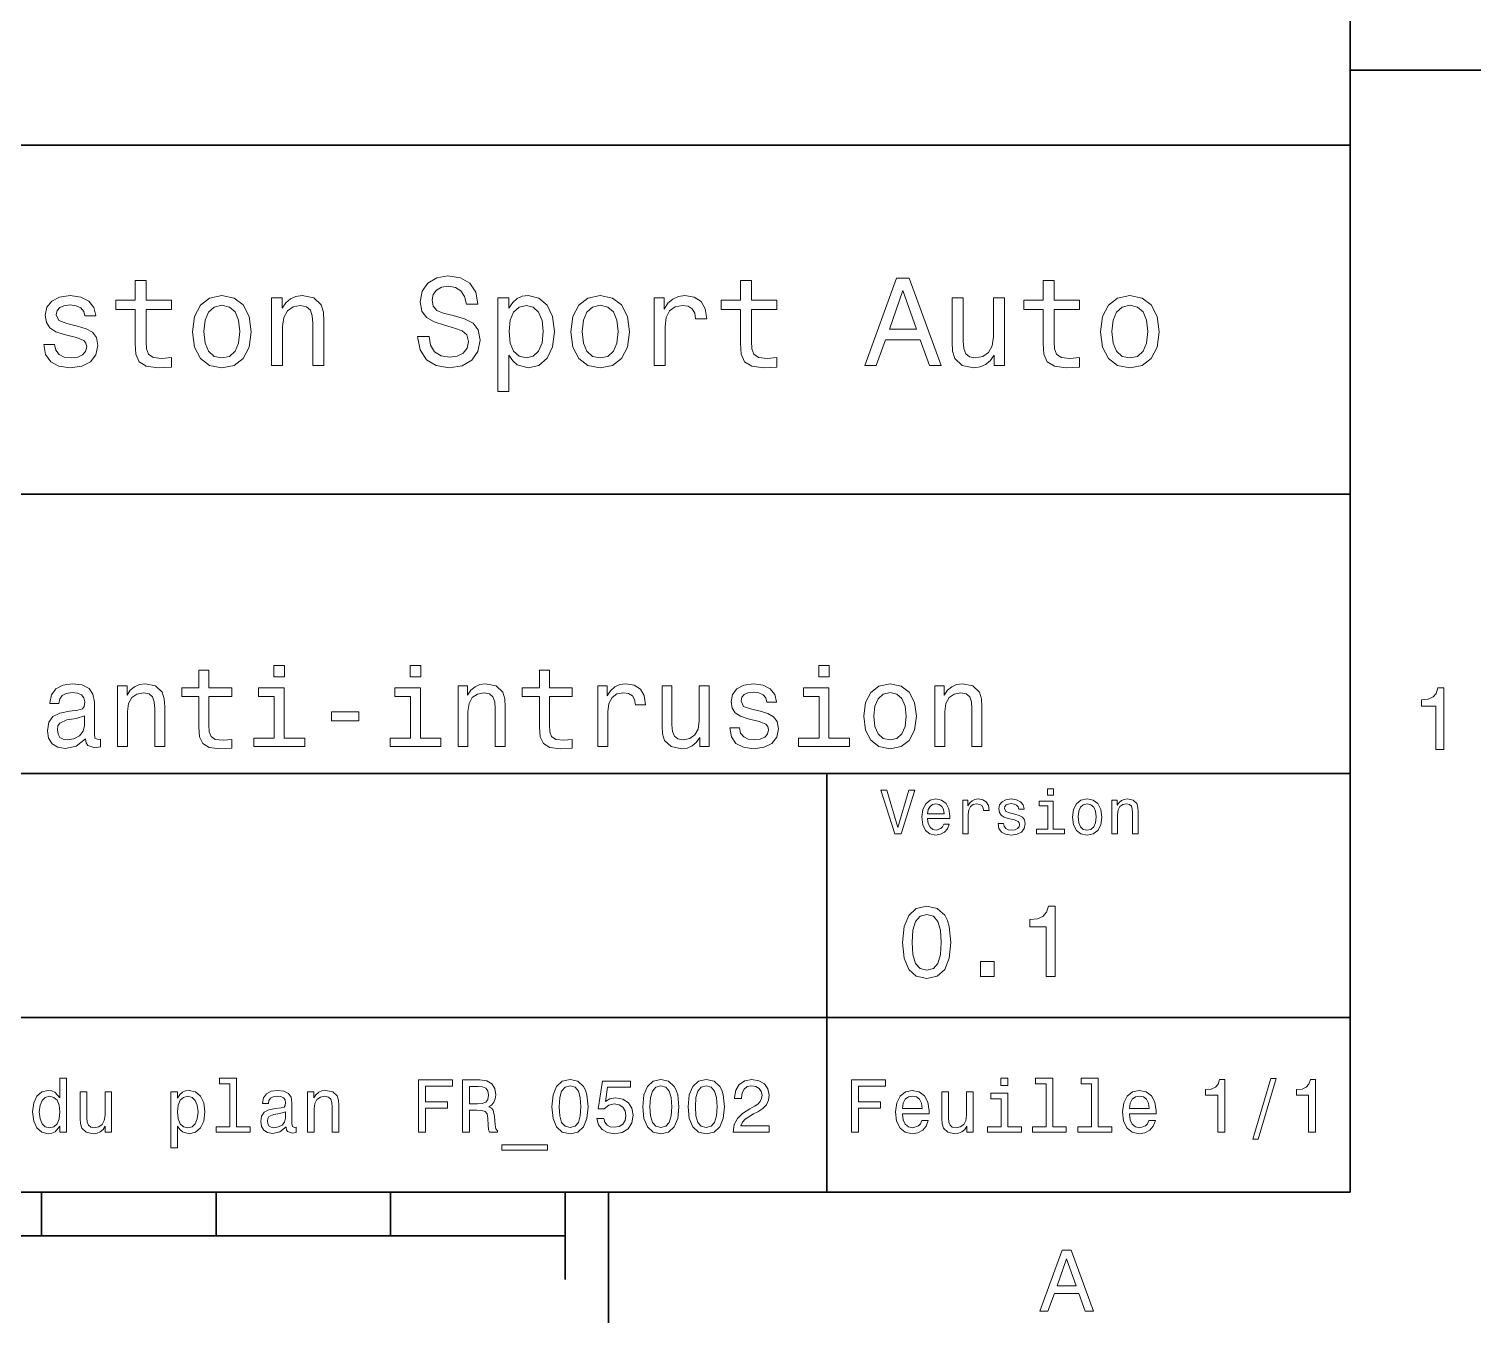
# Model space of a CAD drawing. Extents: x 0 to 210, y 0 to 297.
# Drawn here: x 124.3 to 207.5, y 2.5 to 76.7 of the extents above; entities that cross this region are included whole.
import ezdxf

# ---------------------------------------------------------------- set-up
doc = ezdxf.new("R2010")
doc.units = 0

msp = doc.modelspace()

# ---------------------------------------------------------------- linework, layer by layer
at = {"color": 7, "lineweight": 35}
for p, q in [((200, 10), (200, 287)), ((10, 70), (200, 70)), ((200, 70), (200, 10)), ((75, 50), (200, 50)), ((75, 34), (200, 34)), ((170, 10), (170, 34)), ((75, 20), (200, 20)), ((10, 10), (200, 10)), ((10, 10), (200, 10)), ((55, 7.5), (155, 7.5))]:
    msp.add_line(p, q, dxfattribs=at)
at = {"color": 7, "lineweight": 35, "ltscale": 0.1875}
for p, q in [((200, 74.300003), (207.5, 74.300003)), ((157.5, 10), (157.5, 2.5))]:
    msp.add_line(p, q, dxfattribs=at)
at = {"color": 7, "lineweight": 35, "ltscale": 0.0625}
for p, q in [((125, 10), (125, 7.5)), ((135, 10), (135, 7.5)), ((145, 10), (145, 7.5))]:
    msp.add_line(p, q, dxfattribs=at)
at = {"color": 7, "lineweight": 35, "ltscale": 0.125}
msp.add_line((155, 10), (155, 5), dxfattribs=at)
at = {"color": 7, "lineweight": 13}
for points in [[(147.20462, 59.030979), (146.549011, 59.030979), (146.6931, 58.267288), (147.053329, 57.70533), (147.608078, 57.366714), (148.357361, 57.244236), (149.099442, 57.359509), (149.65419, 57.67651), (150.007217, 58.17363), (150.136902, 58.82925), (150.028839, 59.420029), (149.726242, 59.801872), (149.236328, 60.054031), (148.580704, 60.241352), (148.018738, 60.378242), (147.651306, 60.536743), (147.442383, 60.767288), (147.377533, 61.127522), (147.442383, 61.451729), (147.6297, 61.696686), (147.917877, 61.862389), (148.314133, 61.920029), (148.71759, 61.84798), (149.034592, 61.653458), (149.24353, 61.32925), (149.344391, 60.889767), (150.000015, 60.889767), (150.000015, 60.904179), (149.884735, 61.581409), (149.546127, 62.085732), (149.012985, 62.402737), (148.292526, 62.510807), (147.644104, 62.402737), (147.139786, 62.100143), (146.815582, 61.631844), (146.700302, 61.026657), (146.793961, 60.486309), (147.067734, 60.118874), (147.500015, 59.873917), (148.09079, 59.6866), (148.674362, 59.520893), (149.113846, 59.362389), (149.380417, 59.131844), (149.474075, 58.757202), (149.387619, 58.375359), (149.164276, 58.087173), (148.825668, 57.907059), (148.386185, 57.849422), (147.896271, 57.928673), (147.521637, 58.159222), (147.283875, 58.533859)], [(130.353027, 60.579971), (130.353027, 58.64193), (130.396271, 58.015129), (130.597992, 57.582851), (131.00145, 57.330688), (131.685883, 57.244236), (132.435165, 57.280258), (132.435165, 57.827808), (131.887619, 57.78458), (131.390503, 57.842216), (131.123932, 58.022331), (131.008652, 58.324928), (130.987045, 58.75), (130.987045, 60.579971), (132.435165, 60.579971), (132.435165, 61.120316), (130.987045, 61.120316), (130.987045, 62.251438), (130.353027, 62.251438), (130.353027, 61.120316), (129.257935, 61.120316), (129.257935, 60.579971)], [(165.050446, 60.579971), (165.050446, 58.64193), (165.093658, 58.015129), (165.295395, 57.582851), (165.698853, 57.330688), (166.383301, 57.244236), (167.132568, 57.280258), (167.132568, 57.827808), (166.585022, 57.78458), (166.087906, 57.842216), (165.821335, 58.022331), (165.706055, 58.324928), (165.684448, 58.75), (165.684448, 60.579971), (167.132568, 60.579971), (167.132568, 61.120316), (165.684448, 61.120316), (165.684448, 62.251438), (165.050446, 62.251438), (165.050446, 61.120316), (163.955338, 61.120316), (163.955338, 60.579971)], [(172.175797, 57.381123), (172.838623, 57.381123), (173.364563, 58.850864), (175.360229, 58.850864), (175.886169, 57.381123), (176.563416, 57.381123), (174.733429, 62.388329), (173.998566, 62.388329)], [(173.595108, 59.463257), (174.365997, 61.667866), (175.136902, 59.463257)], [(182.399139, 60.579971), (182.399139, 58.64193), (182.442352, 58.015129), (182.644089, 57.582851), (183.047546, 57.330688), (183.731995, 57.244236), (184.481262, 57.280258), (184.481262, 57.827808), (183.933716, 57.78458), (183.4366, 57.842216), (183.170029, 58.022331), (183.054749, 58.324928), (183.033142, 58.75), (183.033142, 60.579971), (184.481262, 60.579971), (184.481262, 61.120316), (183.033142, 61.120316), (183.033142, 62.251438), (182.399139, 62.251438), (182.399139, 61.120316), (181.304031, 61.120316), (181.304031, 60.579971)], [(127.060524, 59.636166), (126.448135, 59.780258), (125.994247, 59.945965), (125.842941, 60.28458), (125.886169, 60.522331), (126.037476, 60.695244), (126.282425, 60.803314), (126.635452, 60.846542), (126.974075, 60.803314), (127.240646, 60.67363), (127.413551, 60.479107), (127.485596, 60.219738), (128.105194, 60.219738), (128.105194, 60.23415), (127.997124, 60.70245), (127.701736, 61.069885), (127.240646, 61.30043), (126.635452, 61.386887), (126.023056, 61.30043), (125.57637, 61.062679), (125.295395, 60.709652), (125.208939, 60.262966), (125.273781, 59.830688), (125.47551, 59.528095), (125.806923, 59.311958), (126.289627, 59.16066), (126.995682, 58.987751), (127.427963, 58.807636), (127.543236, 58.663544), (127.586464, 58.447407), (127.521622, 58.180836), (127.348709, 57.979107), (127.067734, 57.849422), (126.693092, 57.806194), (126.296837, 57.849422), (126.008652, 58.000721), (125.814133, 58.245674), (125.734879, 58.584293), (125.122482, 58.584293), (125.223351, 58.007923), (125.518738, 57.590057), (125.987038, 57.337894), (126.635452, 57.244236), (127.312683, 57.337894), (127.809807, 57.590057), (128.112396, 57.993515), (128.220459, 58.519451), (128.14122, 58.973343), (127.917877, 59.283138), (127.550438, 59.484871)], [(133.65274, 59.311958), (133.768021, 58.432995), (134.099426, 57.78458), (134.625366, 57.381123), (135.331421, 57.244236), (136.030273, 57.381123), (136.556213, 57.777374), (136.887619, 58.425793), (137.010101, 59.311958), (136.887619, 60.190922), (136.556213, 60.846542), (136.030273, 61.242794), (135.331421, 61.386887), (134.625366, 61.242794), (134.099426, 60.839336), (133.768021, 60.190922)], [(134.301163, 59.319164), (134.365997, 59.967579), (134.567734, 60.435879), (134.891937, 60.72406), (135.331421, 60.824928), (135.763702, 60.72406), (136.087906, 60.443081), (136.289642, 59.967579), (136.361679, 59.319164), (136.289642, 58.663544), (136.087906, 58.188038), (135.763702, 57.899853), (135.331421, 57.806194), (134.891937, 57.899853), (134.567734, 58.188038), (134.365997, 58.663544)], [(138.177246, 57.381123), (138.811249, 57.381123), (138.811249, 59.614552), (138.876099, 60.12608), (139.085022, 60.500717), (139.409241, 60.731266), (139.841507, 60.817722), (140.187332, 60.745674), (140.403473, 60.551151), (140.511536, 60.226944), (140.547562, 59.794666), (140.547562, 57.381123), (141.181564, 57.381123), (141.181564, 59.924351), (141.15274, 60.435879), (141.023071, 60.86095), (140.597992, 61.25), (139.935165, 61.386887), (139.567734, 61.336452), (139.257935, 61.199566), (138.991364, 60.969017), (138.78244, 60.659222), (138.78244, 61.25), (138.177246, 61.25)], [(151.786758, 60.652016), (151.786758, 61.25), (151.152756, 61.25), (151.152756, 55.882565), (151.786758, 55.882565), (151.786758, 57.971901), (152.010101, 57.633286), (152.262268, 57.409943), (152.896271, 57.244236), (153.501465, 57.381123), (153.976959, 57.791786), (154.286758, 58.440201), (154.402039, 59.319164), (154.286758, 60.190922), (153.976959, 60.839336), (153.501465, 61.242794), (152.896271, 61.386887), (152.550446, 61.343658), (152.255066, 61.206772), (152.002899, 60.976223)], [(152.788208, 57.8134), (152.363129, 57.907059), (152.053329, 58.195244), (151.858795, 58.663544), (151.793961, 59.319164), (151.858795, 59.967579), (152.053329, 60.435879), (152.363129, 60.716858), (152.788208, 60.817722), (153.177246, 60.716858), (153.487045, 60.428673), (153.68158, 59.960373), (153.753616, 59.319164), (153.68158, 58.67075), (153.487045, 58.195244), (153.177246, 57.907059)], [(155.338623, 59.311958), (155.453903, 58.432995), (155.785309, 57.78458), (156.311249, 57.381123), (157.017303, 57.244236), (157.716156, 57.381123), (158.242096, 57.777374), (158.573502, 58.425793), (158.695984, 59.311958), (158.573502, 60.190922), (158.242096, 60.846542), (157.716156, 61.242794), (157.017303, 61.386887), (156.311249, 61.242794), (155.785309, 60.839336), (155.453903, 60.190922)], [(155.987045, 59.319164), (156.05188, 59.967579), (156.253616, 60.435879), (156.57782, 60.72406), (157.017303, 60.824928), (157.449585, 60.72406), (157.773788, 60.443081), (157.975525, 59.967579), (158.047562, 59.319164), (157.975525, 58.663544), (157.773788, 58.188038), (157.449585, 57.899853), (157.017303, 57.806194), (156.57782, 57.899853), (156.253616, 58.188038), (156.05188, 58.663544)], [(160.100876, 57.381123), (160.734879, 57.381123), (160.734879, 59.592937), (160.799713, 60.12608), (160.994247, 60.507923), (161.311249, 60.738472), (161.736328, 60.817722), (162.053314, 60.767288), (162.291077, 60.623199), (162.435181, 60.378242), (162.485596, 60.046829), (163.126816, 60.046829), (163.040359, 60.630402), (162.802612, 61.048271), (162.406342, 61.30043), (161.865997, 61.386887), (161.498566, 61.32925), (161.181564, 61.185158), (160.900589, 60.940201), (160.677246, 60.608788), (160.677246, 61.25), (160.100876, 61.25)], [(180.194519, 61.25), (179.560516, 61.25), (179.560516, 59.016571), (179.488464, 58.497837), (179.279541, 58.123196), (178.955322, 57.892651), (178.530258, 57.820602), (178.19165, 57.878242), (177.97551, 58.051151), (177.853027, 58.346542), (177.824219, 58.764408), (177.824219, 61.25), (177.190201, 61.25), (177.190201, 58.706772), (177.211823, 58.195244), (177.348694, 57.770172), (177.766571, 57.381123), (178.4366, 57.244236), (178.796829, 57.294666), (179.106628, 57.424351), (179.373199, 57.647694), (179.58934, 57.971901), (179.58934, 57.381123), (180.194519, 57.381123)], [(185.698853, 59.311958), (185.814117, 58.432995), (186.145538, 57.78458), (186.671478, 57.381123), (187.377518, 57.244236), (188.076355, 57.381123), (188.602295, 57.777374), (188.933716, 58.425793), (189.056183, 59.311958), (188.933716, 60.190922), (188.602295, 60.846542), (188.076355, 61.242794), (187.377518, 61.386887), (186.671478, 61.242794), (186.145538, 60.839336), (185.814117, 60.190922)], [(186.34726, 59.319164), (186.412109, 59.967579), (186.613831, 60.435879), (186.938034, 60.72406), (187.377518, 60.824928), (187.809799, 60.72406), (188.134003, 60.443081), (188.335724, 59.967579), (188.407776, 59.319164), (188.335724, 58.663544), (188.134003, 58.188038), (187.809799, 57.899853), (187.377518, 57.806194), (186.938034, 57.899853), (186.613831, 58.188038), (186.412109, 58.663544)], [(138.921463, 40.185879), (138.318436, 40.185879), (138.318436, 39.537464), (138.921463, 39.537464)], [(146.728378, 40.185879), (146.125351, 40.185879), (146.125351, 39.537464), (146.728378, 39.537464)], [(170.149139, 40.185879), (169.546112, 40.185879), (169.546112, 39.537464), (170.149139, 39.537464)], [(127.515846, 35.98415), (127.515846, 35.964695), (127.548271, 35.744236), (127.645531, 35.588615), (128.054031, 35.465416), (128.37175, 35.517288), (128.37175, 35.958214), (128.235596, 35.938759), (128.054031, 36.023052), (128.021606, 36.282421), (128.021606, 38.085014), (127.943802, 38.545387), (127.716858, 38.869595), (127.32132, 39.064121), (126.763687, 39.135445), (126.219017, 39.057636), (125.817001, 38.837173), (125.564117, 38.493515), (125.479828, 38.039623), (125.479828, 38.000721), (125.992073, 38.000721), (126.03746, 38.273052), (126.180115, 38.467579), (126.413544, 38.584293), (126.744232, 38.629681), (127.061958, 38.59726), (127.288902, 38.5), (127.425072, 38.331409), (127.470459, 38.09798), (127.444519, 37.825645), (127.340775, 37.68948), (127.081406, 37.624638), (126.5951, 37.572765), (126.03746, 37.456051), (125.64193, 37.248558), (125.408501, 36.924351), (125.337173, 36.444523), (125.402016, 36.016571), (125.603027, 35.698845), (125.927231, 35.497837), (126.374634, 35.426514), (126.977661, 35.562679)], [(129.350861, 35.530258), (129.921463, 35.530258), (129.921463, 37.540344), (129.979828, 38.000721), (130.167862, 38.337894), (130.459656, 38.545387), (130.848694, 38.623199), (131.159943, 38.558357), (131.354462, 38.383286), (131.451721, 38.091499), (131.484146, 37.70245), (131.484146, 35.530258), (132.054749, 35.530258), (132.054749, 37.819164), (132.028809, 38.279537), (131.912109, 38.662102), (131.529541, 39.012245), (130.932999, 39.135445), (130.602295, 39.090057), (130.323486, 38.966858), (130.083572, 38.759365), (129.895538, 38.480545), (129.895538, 39.012245), (129.350861, 39.012245)], [(134.019455, 38.409222), (134.019455, 36.664986), (134.05835, 36.100864), (134.239914, 35.711815), (134.603027, 35.484871), (135.219025, 35.407059), (135.893372, 35.43948), (135.893372, 35.932274), (135.400574, 35.893372), (134.953171, 35.945244), (134.713257, 36.107349), (134.609512, 36.379681), (134.590057, 36.762245), (134.590057, 38.409222), (135.893372, 38.409222), (135.893372, 38.895531), (134.590057, 38.895531), (134.590057, 39.913544), (134.019455, 39.913544), (134.019455, 38.895531), (133.033859, 38.895531), (133.033859, 38.409222)], [(148.868149, 35.530258), (149.438751, 35.530258), (149.438751, 37.540344), (149.497116, 38.000721), (149.68515, 38.337894), (149.976944, 38.545387), (150.365997, 38.623199), (150.677231, 38.558357), (150.87175, 38.383286), (150.969009, 38.091499), (151.001434, 37.70245), (151.001434, 35.530258), (151.572037, 35.530258), (151.572037, 37.819164), (151.546112, 38.279537), (151.429382, 38.662102), (151.046829, 39.012245), (150.450287, 39.135445), (150.119598, 39.090057), (149.840775, 38.966858), (149.600861, 38.759365), (149.412811, 38.480545), (149.412811, 39.012245), (148.868149, 39.012245)], [(153.536743, 38.409222), (153.536743, 36.664986), (153.575638, 36.100864), (153.757202, 35.711815), (154.120316, 35.484871), (154.736298, 35.407059), (155.41066, 35.43948), (155.41066, 35.932274), (154.917862, 35.893372), (154.470459, 35.945244), (154.230545, 36.107349), (154.126801, 36.379681), (154.107346, 36.762245), (154.107346, 38.409222), (155.41066, 38.409222), (155.41066, 38.895531), (154.107346, 38.895531), (154.107346, 39.913544), (153.536743, 39.913544), (153.536743, 38.895531), (152.551147, 38.895531), (152.551147, 38.409222)], [(156.889038, 35.530258), (157.459656, 35.530258), (157.459656, 37.520893), (157.518005, 38.000721), (157.693085, 38.344379), (157.978378, 38.551872), (158.360947, 38.623199), (158.64624, 38.577808), (158.860229, 38.448124), (158.989899, 38.227665), (159.035294, 37.929394), (159.612381, 37.929394), (159.534576, 38.454609), (159.320602, 38.830692), (158.963974, 39.057636), (158.477661, 39.135445), (158.146973, 39.083572), (157.861664, 38.953888), (157.60878, 38.733429), (157.407776, 38.435158), (157.407776, 39.012245), (156.889038, 39.012245)], [(166.187317, 37.559795), (165.636169, 37.68948), (165.227661, 37.838615), (165.091492, 38.143372), (165.130402, 38.357346), (165.266571, 38.512966), (165.48703, 38.610229), (165.804749, 38.649136), (166.109497, 38.610229), (166.349426, 38.493515), (166.505035, 38.318443), (166.569885, 38.085014), (167.127518, 38.085014), (167.127518, 38.09798), (167.030258, 38.519451), (166.764404, 38.850143), (166.349426, 39.057636), (165.804749, 39.135445), (165.253601, 39.057636), (164.851578, 38.843658), (164.598694, 38.525936), (164.520889, 38.123917), (164.579254, 37.734871), (164.760803, 37.462536), (165.059082, 37.268009), (165.493515, 37.131844), (166.128967, 36.976223), (166.518005, 36.814121), (166.621765, 36.684437), (166.66066, 36.489914), (166.602295, 36.25), (166.446686, 36.068443), (166.193802, 35.951729), (165.856628, 35.912823), (165.5, 35.951729), (165.240631, 36.087894), (165.065552, 36.308357), (164.994232, 36.61311), (164.443085, 36.61311), (164.533859, 36.094379), (164.799713, 35.7183), (165.221176, 35.491352), (165.804749, 35.407059), (166.414261, 35.491352), (166.861664, 35.7183), (167.134003, 36.081409), (167.231262, 36.554752), (167.159943, 36.963257), (166.958923, 37.242073), (166.628235, 37.42363)], [(172.120316, 37.268009), (172.22406, 36.476944), (172.522339, 35.893372), (172.995667, 35.530258), (173.631119, 35.407059), (174.260071, 35.530258), (174.733429, 35.886887), (175.031693, 36.470459), (175.141937, 37.268009), (175.031693, 38.059078), (174.733429, 38.649136), (174.260071, 39.005764), (173.631119, 39.135445), (172.995667, 39.005764), (172.522339, 38.642651), (172.22406, 38.059078)], [(176.192352, 35.530258), (176.76297, 35.530258), (176.76297, 37.540344), (176.82132, 38.000721), (177.009369, 38.337894), (177.301147, 38.545387), (177.690186, 38.623199), (178.001434, 38.558357), (178.195953, 38.383286), (178.293213, 38.091499), (178.325653, 37.70245), (178.325653, 35.530258), (178.89624, 35.530258), (178.89624, 37.819164), (178.8703, 38.279537), (178.753601, 38.662102), (178.371033, 39.012245), (177.77449, 39.135445), (177.443802, 39.090057), (177.164978, 38.966858), (176.925064, 38.759365), (176.73703, 38.480545), (176.73703, 39.012245), (176.192352, 39.012245)], [(138.902008, 36.010086), (138.902008, 38.895531), (137.4366, 38.895531), (137.4366, 38.409222), (138.331406, 38.409222), (138.331406, 36.010086), (137.164261, 36.010086), (137.164261, 35.530258), (140.082123, 35.530258), (140.082123, 36.010086)], [(146.708923, 36.010086), (146.708923, 38.895531), (145.243515, 38.895531), (145.243515, 38.409222), (146.138321, 38.409222), (146.138321, 36.010086), (144.971176, 36.010086), (144.971176, 35.530258), (147.889038, 35.530258), (147.889038, 36.010086)], [(163.26297, 39.012245), (162.692352, 39.012245), (162.692352, 37.002159), (162.627518, 36.535301), (162.439484, 36.198124), (162.14769, 35.990631), (161.765121, 35.925793), (161.460373, 35.977665), (161.265839, 36.133286), (161.155609, 36.399136), (161.129669, 36.775215), (161.129669, 39.012245), (160.559067, 39.012245), (160.559067, 36.723343), (160.578522, 36.262966), (160.701721, 35.880402), (161.077805, 35.530258), (161.680832, 35.407059), (162.005035, 35.45245), (162.283844, 35.569164), (162.523773, 35.770172), (162.718292, 36.061958), (162.718292, 35.530258), (163.26297, 35.530258)], [(170.129669, 36.010086), (170.129669, 38.895531), (168.664261, 38.895531), (168.664261, 38.409222), (169.559082, 38.409222), (169.559082, 36.010086), (168.391937, 36.010086), (168.391937, 35.530258), (171.309784, 35.530258), (171.309784, 36.010086)], [(172.703888, 37.274494), (172.762238, 37.858067), (172.943802, 38.279537), (173.235596, 38.538902), (173.631119, 38.629681), (174.020172, 38.538902), (174.311951, 38.286022), (174.4935, 37.858067), (174.55835, 37.274494), (174.4935, 36.684437), (174.311951, 36.256481), (174.020172, 35.997116), (173.631119, 35.912823), (173.235596, 35.997116), (172.943802, 36.256481), (172.762238, 36.684437)], [(204.909225, 35.366787), (205.368164, 35.366787), (205.368164, 38.892002), (205.025223, 38.892002), (204.934448, 38.584366), (204.752884, 38.377594), (204.47551, 38.256557), (204.092224, 38.216209), (204.092224, 37.858143), (204.909225, 37.858143)], [(141.618866, 37.015129), (143.188034, 37.015129), (143.188034, 37.527378), (141.618866, 37.527378)], [(127.451004, 36.749279), (127.373199, 36.412102), (127.165703, 36.152737), (126.854462, 35.98415), (126.471901, 35.925793), (126.225502, 35.958214), (126.05043, 36.061958), (125.940201, 36.243515), (125.907776, 36.496395), (125.933716, 36.723343), (126.03746, 36.885445), (126.452446, 37.067001), (126.977661, 37.14481), (127.451004, 37.30043)], [(174.71109, 33.03458), (174.08429, 30.905619), (173.439484, 33.03458), (173.09726, 33.03458), (173.904175, 30.530979), (174.264404, 30.530979), (175.053314, 33.03458)], [(175.784576, 31.40634), (177.052597, 31.40634), (177.056198, 31.554033), (176.998566, 31.9683), (176.840057, 32.278099), (176.587891, 32.465416), (176.252884, 32.533859), (175.925079, 32.461815), (175.672913, 32.260086), (175.510803, 31.932276), (175.453171, 31.5), (175.507202, 31.056915), (175.669312, 30.732708), (175.917862, 30.530979), (176.242081, 30.462536), (176.523056, 30.509365), (176.753601, 30.631844), (176.922913, 30.826368), (177.020172, 31.085733), (176.706772, 31.085733), (176.641937, 30.941643), (176.548264, 30.833572), (176.281708, 30.747118), (176.07637, 30.786743), (175.921463, 30.912823), (175.820602, 31.118155), (175.784576, 31.395533)], [(177.794662, 30.530979), (178.111664, 30.530979), (178.111664, 31.636887), (178.144089, 31.903458), (178.241348, 32.094379), (178.399857, 32.209652), (178.612396, 32.249279), (178.770889, 32.224064), (178.889771, 32.152016), (178.961823, 32.029537), (178.98703, 31.863832), (179.307632, 31.863832), (179.264404, 32.155621), (179.145538, 32.364552), (178.947403, 32.490635), (178.677231, 32.533859), (178.493515, 32.505043), (178.335022, 32.432995), (178.194519, 32.310516), (178.082855, 32.144814), (178.082855, 32.465416), (177.794662, 32.465416)], [(180.791794, 31.658501), (180.485596, 31.730547), (180.258652, 31.8134), (180.182999, 31.982708), (180.204605, 32.101585), (180.280258, 32.188038), (180.40274, 32.242073), (180.579254, 32.263687), (180.748566, 32.242073), (180.881851, 32.177231), (180.968292, 32.079971), (181.004318, 31.950287), (181.314117, 31.950287), (181.314117, 31.957493), (181.260086, 32.191643), (181.112396, 32.375359), (180.881851, 32.490635), (180.579254, 32.533859), (180.273056, 32.490635), (180.049713, 32.371758), (179.909225, 32.195244), (179.865997, 31.971901), (179.898422, 31.755764), (179.999283, 31.604465), (180.164993, 31.496397), (180.406342, 31.420748), (180.759369, 31.334293), (180.97551, 31.244236), (181.033142, 31.17219), (181.054749, 31.064121), (181.022339, 30.930836), (180.935883, 30.829971), (180.795395, 30.765129), (180.608063, 30.743515), (180.409943, 30.765129), (180.265854, 30.840778), (180.168594, 30.963255), (180.128967, 31.132565), (179.822769, 31.132565), (179.873199, 30.844379), (180.020889, 30.635447), (180.255051, 30.509365), (180.579254, 30.462536), (180.917862, 30.509365), (181.166428, 30.635447), (181.317719, 30.837175), (181.371765, 31.100143), (181.332138, 31.327089), (181.220459, 31.481987), (181.036743, 31.582851)], [(182.992798, 33.117435), (182.657776, 33.117435), (182.657776, 32.757202), (182.992798, 32.757202)], [(184.087891, 31.496397), (184.145538, 31.056915), (184.311234, 30.732708), (184.574203, 30.530979), (184.927231, 30.462536), (185.276657, 30.530979), (185.539627, 30.729107), (185.705338, 31.053314), (185.766571, 31.496397), (185.705338, 31.935879), (185.539627, 32.263687), (185.276657, 32.461815), (184.927231, 32.533859), (184.574203, 32.461815), (184.311234, 32.260086), (184.145538, 31.935879)], [(186.350143, 30.530979), (186.667145, 30.530979), (186.667145, 31.647694), (186.69957, 31.903458), (186.804031, 32.090778), (186.966141, 32.206051), (187.182281, 32.249279), (187.355194, 32.213257), (187.463257, 32.115993), (187.517288, 31.95389), (187.535309, 31.737751), (187.535309, 30.530979), (187.85231, 30.530979), (187.85231, 31.802593), (187.837891, 32.058357), (187.773056, 32.270893), (187.560516, 32.465416), (187.229111, 32.533859), (187.045395, 32.508644), (186.890488, 32.440201), (186.757202, 32.324928), (186.65274, 32.170029), (186.65274, 32.465416), (186.350143, 32.465416)], [(175.784576, 31.672911), (175.824203, 31.921469), (175.921463, 32.105186), (176.069168, 32.216858), (176.263687, 32.256485), (176.454605, 32.216858), (176.60231, 32.105186), (176.692368, 31.921469), (176.724777, 31.672911)], [(182.981995, 30.79755), (182.981995, 32.400574), (182.167862, 32.400574), (182.167862, 32.130402), (182.664978, 32.130402), (182.664978, 30.79755), (182.016571, 30.79755), (182.016571, 30.530979), (183.637604, 30.530979), (183.637604, 30.79755)], [(184.412109, 31.5), (184.444519, 31.824207), (184.545395, 32.058357), (184.707489, 32.20245), (184.927231, 32.25288), (185.143372, 32.20245), (185.305481, 32.061958), (185.406342, 31.824207), (185.442368, 31.5), (185.406342, 31.17219), (185.305481, 30.934437), (185.143372, 30.790344), (184.927231, 30.743515), (184.707489, 30.790344), (184.545395, 30.934437), (184.444519, 31.17219)], [(174.345825, 24.314121), (174.432281, 23.409224), (174.703171, 22.763689), (175.135452, 22.371759), (175.734863, 22.244957), (176.328537, 22.371759), (176.760803, 22.763689), (177.02594, 23.409224), (177.118149, 24.314121), (177.02594, 25.213257), (176.916428, 25.570606), (176.760803, 25.864553), (176.328537, 26.256485), (175.734863, 26.38905), (175.135452, 26.256485), (174.703171, 25.858791), (174.432281, 25.213257)], [(174.899139, 24.314121), (174.945251, 25.011528), (175.08934, 25.51297), (175.348709, 25.806917), (175.734863, 25.910664), (176.11528, 25.806917), (176.374634, 25.51297), (176.518738, 25.011528), (176.564835, 24.314121), (176.518738, 23.610952), (176.374634, 23.10951), (176.11528, 22.815563), (175.734863, 22.717581), (175.348709, 22.815563), (175.08934, 23.10951), (174.945251, 23.610952)], [(182.570602, 22.360231), (183.095093, 22.360231), (183.095093, 26.38905), (182.703171, 26.38905), (182.599426, 26.037464), (182.391937, 25.801153), (182.074921, 25.662825), (181.636887, 25.616714), (181.636887, 25.207493), (182.570602, 25.207493)], [(178.806915, 22.360231), (179.60231, 22.360231), (179.60231, 23.219021), (178.806915, 23.219021)], [(126.048996, 13.787464), (126.048996, 13.428675), (126.429398, 13.428675), (126.429398, 16.532421), (126.053314, 16.532421), (126.053314, 15.395534), (125.763687, 15.724064), (125.586456, 15.801874), (125.383286, 15.832133), (125.015854, 15.745678), (124.730545, 15.503603), (124.54467, 15.114553), (124.479828, 14.591499), (124.54467, 14.068444), (124.730545, 13.675073), (125.015854, 13.428675), (125.383286, 13.346542), (125.586456, 13.376801), (125.768013, 13.454611)], [(132.788193, 15.391211), (132.788193, 15.75), (132.407776, 15.75), (132.407776, 12.529539), (132.788193, 12.529539), (132.788193, 13.783141), (132.922195, 13.579971), (133.073486, 13.445966), (133.453888, 13.346542), (133.817001, 13.428675), (134.10231, 13.675073), (134.288193, 14.064121), (134.357346, 14.591499), (134.288193, 15.114553), (134.10231, 15.503603), (133.817001, 15.745678), (133.453888, 15.832133), (133.246399, 15.806196), (133.069168, 15.724064), (132.917877, 15.585735)], [(135.788193, 16.212536), (135.788193, 13.748559), (135.005768, 13.748559), (135.005768, 13.428675), (136.946686, 13.428675), (136.946686, 13.748559), (136.168594, 13.748559), (136.168594, 16.532421), (135.19165, 16.532421), (135.19165, 16.212536)], [(139.01297, 13.731268), (139.01297, 13.7183), (139.034592, 13.571326), (139.099426, 13.46758), (139.371765, 13.385448), (139.583588, 13.42003), (139.583588, 13.713977), (139.492798, 13.701009), (139.371765, 13.757205), (139.350159, 13.930116), (139.350159, 15.131845), (139.298279, 15.438761), (139.146973, 15.6549), (138.883286, 15.784582), (138.511536, 15.832133), (138.148422, 15.78026), (137.880402, 15.633286), (137.711823, 15.404179), (137.655624, 15.101585), (137.655624, 15.075649), (137.997131, 15.075649), (138.027374, 15.257205), (138.122482, 15.386889), (138.278107, 15.464698), (138.498566, 15.494957), (138.710388, 15.473343), (138.861679, 15.408502), (138.952454, 15.29611), (138.982712, 15.140491), (138.965424, 14.958934), (138.896255, 14.868156), (138.723343, 14.824928), (138.399139, 14.790346), (138.027374, 14.712537), (137.763687, 14.574208), (137.608078, 14.358069), (137.560516, 14.038185), (137.60376, 13.752882), (137.737762, 13.541066), (137.953888, 13.407061), (138.252167, 13.35951), (138.654175, 13.450289)], [(140.236313, 13.428675), (140.616714, 13.428675), (140.616714, 14.768732), (140.655624, 15.075649), (140.780975, 15.300432), (140.97551, 15.438761), (141.234879, 15.490635), (141.442368, 15.447407), (141.572052, 15.330692), (141.636887, 15.136168), (141.658508, 14.876801), (141.658508, 13.428675), (142.03891, 13.428675), (142.03891, 14.954612), (142.021622, 15.261528), (141.943817, 15.516571), (141.688766, 15.75), (141.291077, 15.832133), (141.070618, 15.801874), (140.884735, 15.719741), (140.724792, 15.581412), (140.599426, 15.395534), (140.599426, 15.75), (140.236313, 15.75)], [(146.596527, 13.428675), (146.99855, 13.428675), (146.99855, 14.807637), (148.260803, 14.807637), (148.260803, 15.166427), (146.99855, 15.166427), (146.99855, 16.065563), (148.55043, 16.065563), (148.55043, 16.428675), (146.596527, 16.428675)], [(149.121033, 13.428675), (149.523041, 13.428675), (149.523041, 14.695246), (149.933716, 14.695246), (150.236298, 14.682277), (150.426514, 14.621758), (150.530258, 14.479107), (150.573486, 14.224064), (150.595093, 13.835014), (150.621033, 13.579971), (150.672897, 13.428675), (151.126801, 13.428675), (151.126801, 13.510807), (151.027374, 13.631845), (150.992783, 13.856628), (150.962524, 14.340778), (150.889038, 14.699568), (150.789612, 14.81196), (150.634003, 14.894093), (150.806915, 15.002162), (150.927948, 15.153459), (151.005753, 15.34366), (151.031693, 15.572767), (150.971176, 15.93588), (150.798264, 16.208214), (150.512955, 16.372478), (150.123917, 16.428675), (149.121033, 16.428675)], [(150.01152, 16.061239), (150.275208, 16.035303), (150.46109, 15.953171), (150.577805, 15.801874), (150.616714, 15.564121), (150.573486, 15.313401), (150.456772, 15.162104), (150.257919, 15.084294), (149.98558, 15.06268), (149.523041, 15.06268), (149.523041, 16.061239)], [(154.247833, 14.894093), (154.312668, 14.215418), (154.515839, 13.731268), (154.840057, 13.43732), (155.289612, 13.342219), (155.734863, 13.43732), (156.059067, 13.731268), (156.257919, 14.215418), (156.327087, 14.894093), (156.257919, 15.568444), (156.175781, 15.836456), (156.059067, 16.056917), (155.734863, 16.350864), (155.289612, 16.450289), (154.840057, 16.350864), (154.515839, 16.052593), (154.312668, 15.568444)], [(154.662811, 14.894093), (154.697403, 15.417148), (154.805466, 15.793228), (155, 16.013689), (155.289612, 16.091499), (155.574921, 16.013689), (155.76944, 15.793228), (155.877518, 15.417148), (155.912094, 14.894093), (155.877518, 14.366715), (155.76944, 13.990634), (155.574921, 13.770173), (155.289612, 13.696686), (155, 13.770173), (154.805466, 13.990634), (154.697403, 14.366715)], [(156.819885, 14.211096), (156.914978, 13.856628), (157.126801, 13.579971), (157.438034, 13.407061), (157.835724, 13.342219), (158.272324, 13.42003), (158.613831, 13.631845), (158.829971, 13.969021), (158.912094, 14.401298), (158.838608, 14.803314), (158.631119, 15.118876), (158.306915, 15.322046), (157.887604, 15.395534), (157.5634, 15.34366), (157.312668, 15.201009), (157.433716, 16.009367), (158.747833, 16.009367), (158.747833, 16.363834), (157.144089, 16.363834), (156.906342, 14.773055), (157.252151, 14.773055), (157.502869, 14.976225), (157.822754, 15.049712), (158.099411, 15.002162), (158.311234, 14.863833), (158.445236, 14.652018), (158.492783, 14.379683), (158.445236, 14.107349), (158.306915, 13.895534), (158.095093, 13.761528), (157.822754, 13.713977), (157.593658, 13.744237), (157.416412, 13.84366), (157.286743, 13.99928), (157.221893, 14.211096)], [(159.452438, 14.894093), (159.517288, 14.215418), (159.720459, 13.731268), (160.044662, 13.43732), (160.494232, 13.342219), (160.939468, 13.43732), (161.263687, 13.731268), (161.462524, 14.215418), (161.531693, 14.894093), (161.462524, 15.568444), (161.380402, 15.836456), (161.263687, 16.056917), (160.939468, 16.350864), (160.494232, 16.450289), (160.044662, 16.350864), (159.720459, 16.052593), (159.517288, 15.568444)], [(159.867432, 14.894093), (159.902008, 15.417148), (160.010086, 15.793228), (160.204605, 16.013689), (160.494232, 16.091499), (160.779526, 16.013689), (160.97406, 15.793228), (161.082123, 15.417148), (161.116714, 14.894093), (161.082123, 14.366715), (160.97406, 13.990634), (160.779526, 13.770173), (160.494232, 13.696686), (160.204605, 13.770173), (160.010086, 13.990634), (159.902008, 14.366715)], [(162.054749, 14.894093), (162.119583, 14.215418), (162.322754, 13.731268), (162.646973, 13.43732), (163.096527, 13.342219), (163.541779, 13.43732), (163.865982, 13.731268), (164.064835, 14.215418), (164.134003, 14.894093), (164.064835, 15.568444), (163.982697, 15.836456), (163.865982, 16.056917), (163.541779, 16.350864), (163.096527, 16.450289), (162.646973, 16.350864), (162.322754, 16.052593), (162.119583, 15.568444)], [(162.469727, 14.894093), (162.504318, 15.417148), (162.612381, 15.793228), (162.806915, 16.013689), (163.096527, 16.091499), (163.381836, 16.013689), (163.576355, 15.793228), (163.684433, 15.417148), (163.719009, 14.894093), (163.684433, 14.366715), (163.576355, 13.990634), (163.381836, 13.770173), (163.096527, 13.696686), (162.806915, 13.770173), (162.612381, 13.990634), (162.504318, 14.366715)], [(164.644089, 13.428675), (166.706039, 13.428675), (166.706039, 13.800432), (165.076355, 13.800432), (165.167145, 14.003603), (165.322754, 14.172191), (165.802582, 14.479107), (166.057632, 14.60879), (166.342926, 14.794669), (166.546097, 15.010807), (166.662811, 15.26585), (166.706039, 15.555476), (166.632553, 15.918589), (166.429382, 16.203892), (166.118149, 16.385447), (165.716125, 16.450289), (165.301147, 16.376802), (164.98558, 16.173632), (164.78241, 15.849424), (164.713257, 15.421471), (164.713257, 15.360951), (165.106628, 15.360951), (165.106628, 15.395534), (165.145523, 15.689482), (165.262238, 15.905621), (165.44812, 16.043949), (165.694519, 16.091499), (165.945236, 16.048271), (166.131119, 15.940203), (166.252151, 15.771614), (166.29538, 15.559799), (166.265121, 15.360951), (166.182983, 15.192364), (166.044662, 15.045389), (165.854462, 14.915707), (165.599411, 14.777378), (165.175781, 14.509366), (164.877518, 14.224064), (164.700287, 13.878242), (164.644089, 13.441643)], [(171.414978, 13.428675), (171.817001, 13.428675), (171.817001, 14.807637), (173.079254, 14.807637), (173.079254, 15.166427), (171.817001, 15.166427), (171.817001, 16.065563), (173.368881, 16.065563), (173.368881, 16.428675), (171.414978, 16.428675)], [(174.341492, 14.479107), (175.863113, 14.479107), (175.867432, 14.656341), (175.798279, 15.153459), (175.608063, 15.525217), (175.305481, 15.75), (174.903458, 15.832133), (174.510086, 15.745678), (174.207489, 15.503603), (174.01297, 15.110231), (173.943802, 14.591499), (174.008652, 14.059798), (174.203171, 13.67075), (174.501434, 13.428675), (174.890488, 13.346542), (175.227661, 13.402739), (175.504318, 13.549712), (175.707489, 13.783141), (175.824203, 14.09438), (175.44812, 14.09438), (175.370316, 13.92147), (175.257919, 13.791787), (174.938034, 13.688041), (174.69165, 13.735591), (174.505768, 13.886888), (174.38472, 14.133286), (174.341492, 14.466139)], [(180.389053, 16.532421), (179.98703, 16.532421), (179.98703, 16.100145), (180.389053, 16.100145)], [(182.572052, 16.212536), (182.572052, 13.748559), (181.789627, 13.748559), (181.789627, 13.428675), (183.730545, 13.428675), (183.730545, 13.748559), (182.952454, 13.748559), (182.952454, 16.532421), (181.97551, 16.532421), (181.97551, 16.212536)], [(185.174347, 16.212536), (185.174347, 13.748559), (184.391937, 13.748559), (184.391937, 13.428675), (186.332855, 13.428675), (186.332855, 13.748559), (185.554749, 13.748559), (185.554749, 16.532421), (184.577805, 16.532421), (184.577805, 16.212536)], [(187.353027, 14.479107), (188.874634, 14.479107), (188.878967, 14.656341), (188.809799, 15.153459), (188.619598, 15.525217), (188.317001, 15.75), (187.914978, 15.832133), (187.521606, 15.745678), (187.219025, 15.503603), (187.02449, 15.110231), (186.955338, 14.591499), (187.020172, 14.059798), (187.214691, 13.67075), (187.51297, 13.428675), (187.902023, 13.346542), (188.239197, 13.402739), (188.515854, 13.549712), (188.719025, 13.783141), (188.835739, 14.09438), (188.459656, 14.09438), (188.381851, 13.92147), (188.269455, 13.791787), (187.94957, 13.688041), (187.703171, 13.735591), (187.517288, 13.886888), (187.396255, 14.133286), (187.353027, 14.466139)], [(192.416428, 13.428675), (192.809799, 13.428675), (192.809799, 16.450289), (192.515854, 16.450289), (192.438034, 16.1866), (192.282425, 16.009367), (192.044662, 15.905621), (191.716141, 15.871038), (191.716141, 15.564121), (192.416428, 15.564121)], [(194.422195, 13.026657), (194.720459, 13.026657), (195.766571, 16.510807), (195.463974, 16.510807)], [(197.621033, 13.428675), (198.014404, 13.428675), (198.014404, 16.450289), (197.720459, 16.450289), (197.642654, 16.1866), (197.48703, 16.009367), (197.249283, 15.905621), (196.920746, 15.871038), (196.920746, 15.564121), (197.621033, 15.564121)], [(125.448128, 15.490635), (125.698853, 15.430116), (125.889053, 15.261528), (126.001442, 14.980548), (126.04467, 14.591499), (126.001442, 14.198127), (125.889053, 13.917148), (125.698853, 13.744237), (125.448128, 13.688041), (125.210373, 13.744237), (125.028816, 13.917148), (124.907784, 14.20245), (124.868881, 14.591499), (124.907784, 14.976225), (125.028816, 15.257205), (125.210373, 15.430116)], [(129.014404, 15.75), (128.634003, 15.75), (128.634003, 14.409943), (128.590775, 14.098703), (128.465424, 13.873919), (128.270889, 13.735591), (128.015854, 13.692364), (127.812683, 13.726946), (127.682999, 13.830692), (127.609512, 14.007925), (127.592224, 14.258646), (127.592224, 15.75), (127.211815, 15.75), (127.211815, 14.224064), (127.224785, 13.917148), (127.306915, 13.662104), (127.55764, 13.428675), (127.959656, 13.346542), (128.175797, 13.376801), (128.361679, 13.454611), (128.521622, 13.588617), (128.651306, 13.783141), (128.651306, 13.428675), (129.014404, 13.428675)], [(133.389053, 13.688041), (133.134003, 13.744237), (132.948135, 13.917148), (132.831421, 14.198127), (132.792511, 14.591499), (132.831421, 14.980548), (132.948135, 15.261528), (133.134003, 15.430116), (133.389053, 15.490635), (133.622482, 15.430116), (133.808365, 15.257205), (133.925079, 14.976225), (133.968307, 14.591499), (133.925079, 14.20245), (133.808365, 13.917148), (133.622482, 13.744237)], [(174.341492, 14.798992), (174.389053, 15.097262), (174.505768, 15.317724), (174.682999, 15.45173), (174.916428, 15.49928), (175.145538, 15.45173), (175.322769, 15.317724), (175.430832, 15.097262), (175.469742, 14.798992)], [(178.400574, 15.75), (178.020172, 15.75), (178.020172, 14.409943), (177.976944, 14.098703), (177.851593, 13.873919), (177.657059, 13.735591), (177.402023, 13.692364), (177.198853, 13.726946), (177.069168, 13.830692), (176.995682, 14.007925), (176.978394, 14.258646), (176.978394, 15.75), (176.597977, 15.75), (176.597977, 14.224064), (176.610947, 13.917148), (176.693085, 13.662104), (176.943802, 13.428675), (177.345825, 13.346542), (177.561966, 13.376801), (177.747833, 13.454611), (177.907776, 13.588617), (178.03746, 13.783141), (178.03746, 13.428675), (178.400574, 13.428675)], [(180.376083, 13.748559), (180.376083, 15.672191), (179.399139, 15.672191), (179.399139, 15.347983), (179.995682, 15.347983), (179.995682, 13.748559), (179.217575, 13.748559), (179.217575, 13.428675), (181.162827, 13.428675), (181.162827, 13.748559)], [(187.353027, 14.798992), (187.400574, 15.097262), (187.517288, 15.317724), (187.694519, 15.45173), (187.927948, 15.49928), (188.157059, 15.45173), (188.33429, 15.317724), (188.442368, 15.097262), (188.481262, 14.798992)], [(138.969742, 14.241355), (138.917877, 14.016571), (138.779541, 13.84366), (138.572052, 13.731268), (138.317017, 13.692364), (138.15274, 13.713977), (138.036026, 13.783141), (137.96254, 13.904179), (137.940933, 14.072767), (137.958221, 14.224064), (138.027374, 14.332133), (138.304047, 14.453171), (138.654175, 14.505044), (138.969742, 14.60879)], [(151.386154, 12.711096), (151.386154, 12.408502), (153.988464, 12.408502), (153.988464, 12.711096)], [(182.216858, 3.166787), (182.680847, 3.166787), (183.048996, 4.195605), (184.445969, 4.195605), (184.814133, 3.166787), (185.288193, 3.166787), (184.007217, 6.67183), (183.492798, 6.67183)], [(183.210388, 4.624279), (183.75, 6.167507), (184.289627, 4.624279)]]:
    msp.add_lwpolyline(points, close=True, dxfattribs=at)

doc.saveas('drawing.dxf')
